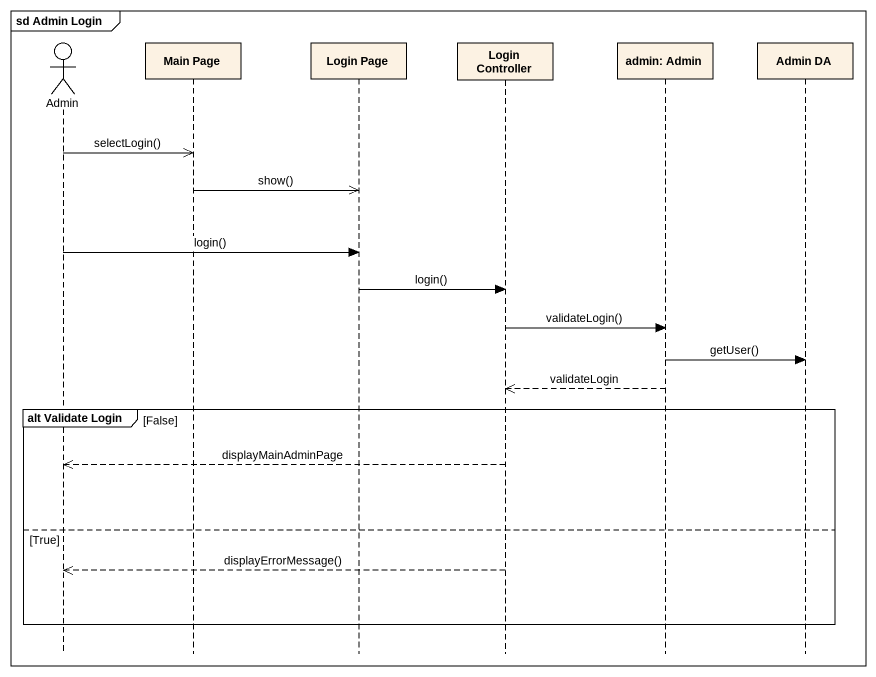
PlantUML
@startuml
mainframe sd Admin Login
hide footbox
actor Admin
participant "Main Page" as Main_Page
participant "Login Page" as Login_Page
participant "Login Controller" as Login_Controller
participant "admin: Admin" as admin_Admin
participant "Admin DA" as Admin_DA

Admin ->> Main_Page : selectLogin()
Main_Page ->> Login_Page : show()
Admin -> Login_Page : login()
Login_Page -> Login_Controller : login()
Login_Controller -> admin_Admin : validateLogin()
admin_Admin -> Admin_DA : getUser()
admin_Admin -->> Login_Controller : validateLogin
group alt Validate Login [False]
  Login_Controller -->> Admin : displayMainAdminPage
else True
  Login_Controller -->> Admin : displayErrorMessage()
end
@enduml
